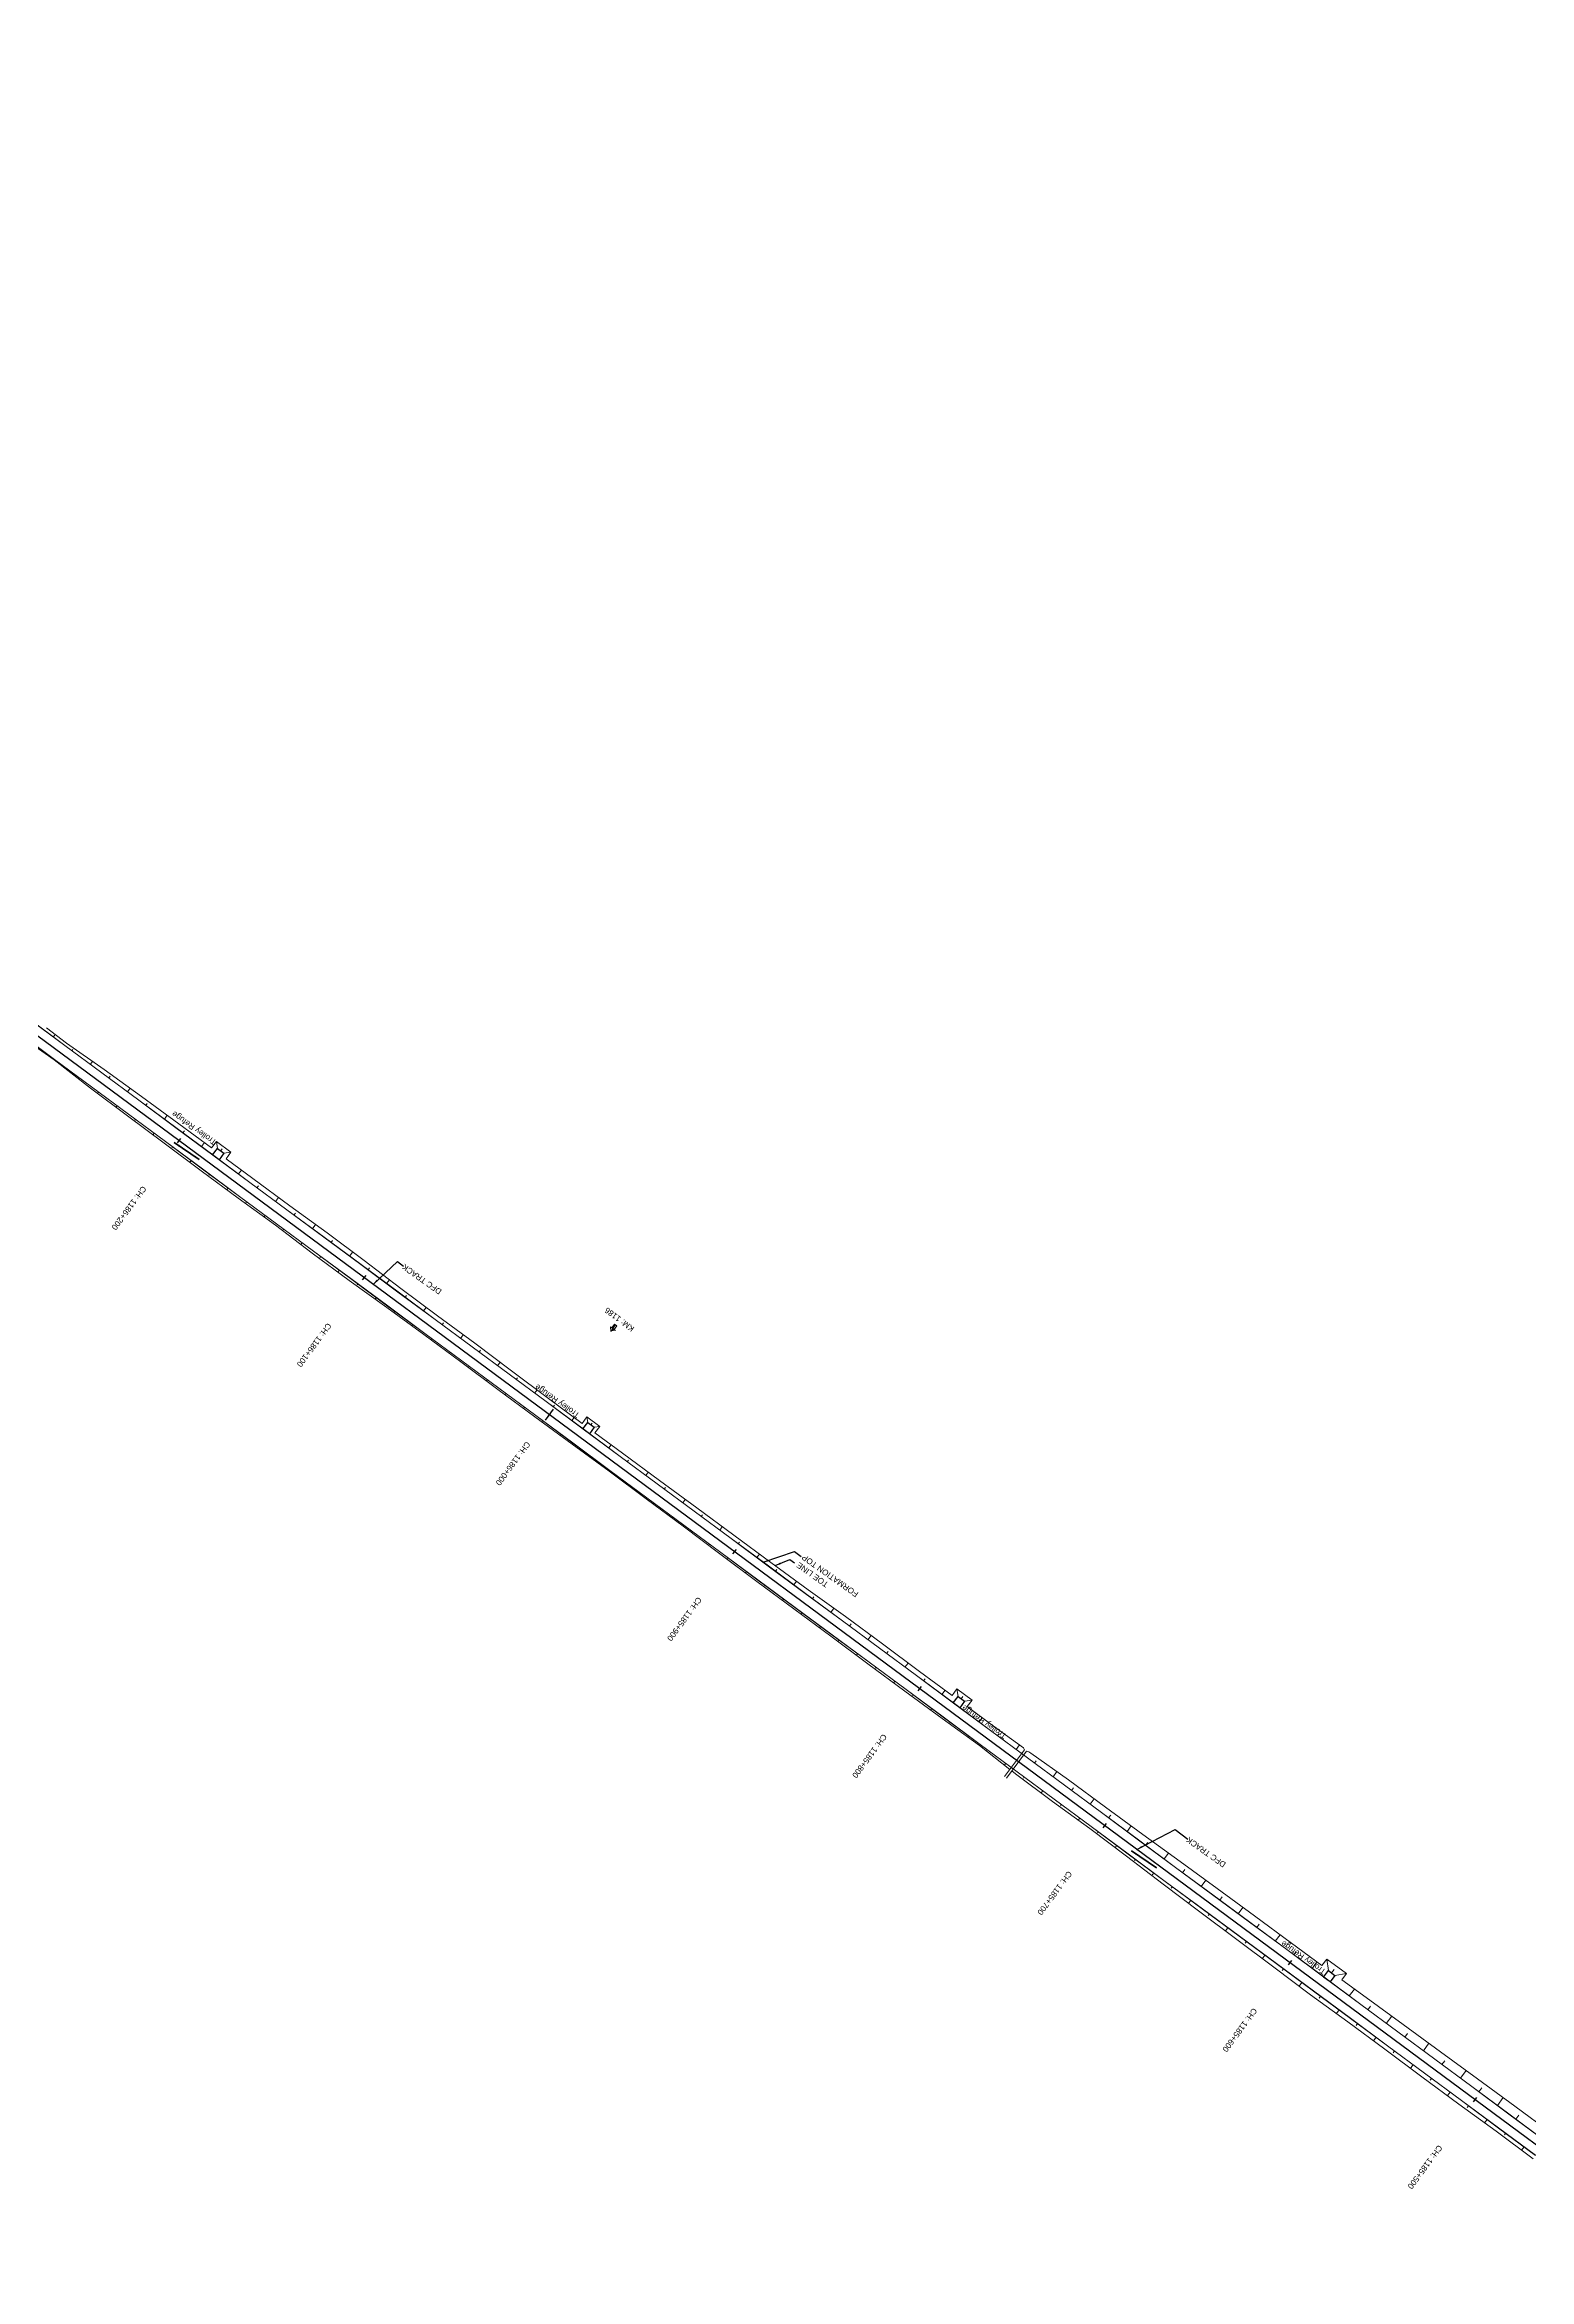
# Model space of a CAD drawing. Header units: metres. Extents: x 646784 to 662189, y 3367130 to 3378376.
# Drawn here: x 647393 to 648037, y 3377359 to 3378330 of the extents above; entities that cross this region are included whole.
import ezdxf
from ezdxf.enums import TextEntityAlignment as Align

# ---------------------------------------------------------------- set-up
doc = ezdxf.new("R2010")
doc.units = ezdxf.units.M
doc.header["$MEASUREMENT"] = 0
doc.linetypes.add('CENTER2', pattern=[1.125, 0.75, -0.125, 0.125, -0.125])
for name, color, linetype, lineweight in [('C-ALIG-DG-SPIRAL', 1, 'CENTER2', 70), ('C-ALIG-LABL-DG', 1, 'Continuous', 25), ('Km post', 1, 'Continuous', 13), ('PROPOSED DFC TRACK', 1, 'Continuous', 0), ('PROPOSED DFCC TOE LINE', 239, 'Continuous', 0), ('PROPOSED DFCC TOE SLOPES', 239, 'Continuous', 0), ('PROPOSED DFCC TRACK', 1, 'Continuous', 0)]:
    doc.layers.add(name, color=color, linetype=linetype, lineweight=lineweight)
for name, color, linetype in [('PROPOSED DFCC FORMATION LINE', 187, 'Continuous'), ('PROPOSED FORMATION LINE - PLAN', 187, 'Continuous'), ('Trolley Refuse', 10, 'Continuous')]:
    doc.layers.add(name, color=color, linetype=linetype)
doc.styles.add('Arial', font='arial.ttf')
doc.styles.get("Standard").update_dxf_attribs({"font": 'arial.ttf'})
doc.styles.add('Style-Arial', font='arial.ttf')
doc.dimstyles.new('ISO-25', dxfattribs={"dimtxt": 2.5, "dimasz": 2.5, "dimexe": 1.25, "dimexo": 0.625, "dimtad": 1, "dimtxsty": 'Standard', "dimcen": 2.5, "dimadec": 0, "dimazin": 0, "dimtfac": 1, "dimtmove": 0, "dimatfit": 3, "dimfxl": 1, "dimarcsym": 0})

# ---------------------------------------------------------------- blocks, each defined once
blk = doc.blocks.new('Tick Hor')
blk.add_lwpolyline([(-0.5, 0), (0.5, 0)])
blk = doc.blocks.new('KM Post')
at = {"layer": 'Km post', "lineweight": 13}
h = blk.add_hatch(color=256, dxfattribs=at)
h.paths.add_polyline_path([(0, -8.9), (1.6, -8.9), (1.6, -3.8), (0, -3.8)])
h.paths.add_polyline_path([(0, -3.8), (0, 0), (-3.4, -3.8)])
for p, q in [((0, -8.9), (0, 0)), ((3.1, -3.8), (0, 0)), ((3.1, -3.8), (-3.4, -3.8))]:
    blk.add_line(p, q, dxfattribs=at)
blk.add_lwpolyline([(1.6, -3.8), (1.6, -8.9), (-1.6, -8.9), (-1.6, -3.8)], dxfattribs=at)

msp = doc.modelspace()

# ---------------------------------------------------------------- linework, layer by layer
at = {"layer": 'C-ALIG-DG-SPIRAL', "color": 1, "linetype": 'Continuous', "lineweight": 30, "flags": 128}
msp.add_lwpolyline([(651402.0435, 3374929.3497), (646807.9803, 3378329.5765)], dxfattribs=at)
at = {"layer": 'C-ALIG-LABL-DG', "color": 1, "linetype": 'Continuous', "lineweight": 25}
msp.add_line((647611.7703, 3377734.6634), (647610.283, 3377732.6539), dxfattribs=at)
at = {"layer": 'PROPOSED DFCC FORMATION LINE', "lineweight": 0, "flags": 128}
for points in [[(648039.9984, 3377412.9892), (648023.9226, 3377424.8875), (648007.8468, 3377436.7857), (647991.771, 3377448.684), (647975.6952, 3377460.5823), (647959.6194, 3377472.4805), (647943.5436, 3377484.3788), (647927.4678, 3377496.277), (647911.392, 3377508.1753), (647895.3162, 3377520.0736), (647879.2404, 3377531.9718), (647863.1646, 3377543.8701), (647847.0888, 3377555.7684), (647831.013, 3377567.6666), (647814.9372, 3377579.5649), (647798.8614, 3377591.4631), (647782.7856, 3377603.3614), (647766.7098, 3377615.2597), (647750.634, 3377627.1579), (647734.5582, 3377639.0562), (647718.4824, 3377650.9544), (647702.4066, 3377662.8527), (647686.3308, 3377674.751), (647670.255, 3377686.6492), (647654.1792, 3377698.5475), (647638.1034, 3377710.4458), (647622.0276, 3377722.344), (647605.9518, 3377734.2423), (647589.876, 3377746.1405), (647573.8002, 3377758.0388), (647557.7244, 3377769.9371), (647541.6486, 3377781.8353), (647525.5728, 3377793.7336), (647509.497, 3377805.6319), (647493.4212, 3377817.5301), (647477.3454, 3377829.4284), (647461.2696, 3377841.3266), (647445.1938, 3377853.2249), (647429.118, 3377865.1232), (647413.0422, 3377877.0214), (647396.9664, 3377888.9197), (647380.8906, 3377900.8179)], [(648040.0281, 3377413.0294), (648023.9523, 3377424.9277), (648007.8765, 3377436.8259), (647991.8007, 3377448.7242), (647975.7249, 3377460.6224), (647959.6491, 3377472.5207), (647943.5733, 3377484.419), (647927.4975, 3377496.3172), (647911.4217, 3377508.2155), (647895.3459, 3377520.1138), (647879.2701, 3377532.012), (647863.1943, 3377543.9103), (647847.1185, 3377555.8085), (647831.0427, 3377567.7068), (647814.9669, 3377579.6051), (647798.8911, 3377591.5033), (647782.8153, 3377603.4016), (647766.7395, 3377615.2999), (647750.6637, 3377627.1981), (647734.5879, 3377639.0964), (647718.5121, 3377650.9946), (647702.4363, 3377662.8929), (647686.3605, 3377674.7912), (647670.2847, 3377686.6894), (647654.2089, 3377698.5877), (647638.1331, 3377710.4859), (647622.0573, 3377722.3842), (647605.9815, 3377734.2825), (647589.9057, 3377746.1807), (647573.8299, 3377758.079), (647557.7541, 3377769.9773), (647541.6783, 3377781.8755), (647525.6025, 3377793.7738), (647509.5267, 3377805.672), (647493.4509, 3377817.5703), (647477.3751, 3377829.4686), (647461.2993, 3377841.3668), (647445.2235, 3377853.2651), (647429.1477, 3377865.1634), (647413.0719, 3377877.0616), (647396.9961, 3377888.9599), (647380.9203, 3377900.8581)], [(648044.49, 3377419.0578), (648028.4142, 3377430.9561), (648012.3384, 3377442.8543), (647996.2626, 3377454.7526), (647980.1868, 3377466.6509), (647964.111, 3377478.5491), (647948.0352, 3377490.4474), (647931.9594, 3377502.3457), (647915.8836, 3377514.2439), (647899.8078, 3377526.1422), (647883.732, 3377538.0404), (647867.6562, 3377549.9387), (647851.5804, 3377561.837), (647835.5046, 3377573.7352), (647819.4288, 3377585.6335), (647803.353, 3377597.5318), (647787.2772, 3377609.43), (647771.2014, 3377621.3283), (647755.1256, 3377633.2265), (647739.0498, 3377645.1248), (647722.974, 3377657.0231), (647706.8982, 3377668.9213), (647690.8224, 3377680.8196), (647674.7466, 3377692.7178), (647658.6708, 3377704.6161), (647642.595, 3377716.5144), (647626.5192, 3377728.4126), (647610.4434, 3377740.3109), (647594.3676, 3377752.2092), (647578.2918, 3377764.1074), (647562.216, 3377776.0057), (647546.1402, 3377787.9039), (647530.0644, 3377799.8022), (647513.9886, 3377811.7005), (647497.9128, 3377823.5987), (647481.837, 3377835.497), (647465.7612, 3377847.3953), (647449.6854, 3377859.2935), (647433.6096, 3377871.1918), (647417.5338, 3377883.09), (647401.4579, 3377894.9883), (647385.3821, 3377906.8866)], [(647385.4119, 3377906.9268), (647401.4877, 3377895.0285), (647417.5635, 3377883.1302), (647433.6393, 3377871.232), (647449.7151, 3377859.3337), (647465.7909, 3377847.4354), (647481.8667, 3377835.5372), (647497.9425, 3377823.6389), (647514.0183, 3377811.7407), (647530.0941, 3377799.8424), (647546.1699, 3377787.9441), (647562.2457, 3377776.0459), (647578.3215, 3377764.1476), (647594.3973, 3377752.2493), (647610.4731, 3377740.3511), (647626.5489, 3377728.4528), (647642.6247, 3377716.5546), (647658.7005, 3377704.6563), (647674.7763, 3377692.758), (647690.8521, 3377680.8598), (647706.9279, 3377668.9615), (647723.0037, 3377657.0633), (647739.0795, 3377645.165), (647755.1553, 3377633.2667), (647771.2311, 3377621.3685), (647787.3069, 3377609.4702), (647803.3827, 3377597.5719), (647819.4585, 3377585.6737), (647835.5343, 3377573.7754), (647851.6101, 3377561.8772), (647867.6859, 3377549.9789), (647883.7617, 3377538.0806), (647899.8375, 3377526.1824), (647915.9133, 3377514.2841), (647931.9891, 3377502.3858), (647948.0649, 3377490.4876), (647964.1407, 3377478.5893), (647980.2165, 3377466.6911), (647996.2923, 3377454.7928), (648012.3681, 3377442.8945), (648028.4439, 3377430.9963), (648044.5197, 3377419.098)]]:
    msp.add_lwpolyline(points, dxfattribs=at)
at = {"layer": 'PROPOSED DFCC TOE LINE', "lineweight": 0, "flags": 128}
for points in [[(647393.496, 3377902.6862), (647402.1542, 3377895.929), (647418.6494, 3377884.5974), (647434.8401, 3377872.8544), (647450.9645, 3377861.0218), (647465.216, 3377850.4907)], [(647811.7858, 3377580.6037), (647798.5325, 3377591.0188), (647782.3249, 3377602.7389), (647766.2105, 3377614.5851), (647750.1719, 3377626.5336), (647734.0989, 3377638.4356), (647717.9847, 3377650.282), (647701.9557, 3377662.2436), (647685.9272, 3377674.2057), (647669.9235, 3377686.2014), (647653.8989, 3377698.1689), (647637.8222, 3377710.0659), (647621.7115, 3377721.917), (647605.5636, 3377733.7179), (647589.5029, 3377745.6365), (647573.4393, 3377757.5513), (647557.3597, 3377769.4444), (647541.229, 3377781.2685), (647524.9439, 3377792.8839), (647508.8803, 3377804.7986), (647492.9897, 3377816.9472), (647476.7481, 3377828.6214), (647460.6477, 3377840.4864), (647444.6949, 3377852.5509), (647428.6431, 3377864.4816), (647412.6091, 3377876.4364), (647396.8179, 3377888.7192), (647387.6198, 3377895.2319)], [(647465.216, 3377850.4907), (647467.2992, 3377853.3053), (647473.5936, 3377848.6466), (647471.5078, 3377845.8285)], [(647467.7515, 3377850.2765), (647467.2992, 3377853.3053)], [(647470.5648, 3377848.1943), (647473.5936, 3377848.6466)], [(647471.5078, 3377845.8285), (647483.1122, 3377837.2199), (647499.2304, 3377825.3791), (647515.369, 3377813.5656), (647531.4273, 3377801.6437), (647547.3235, 3377789.5027), (647563.3482, 3377777.5354), (647579.4784, 3377765.7107), (647595.4543, 3377753.6775), (647611.511, 3377741.7533), (647626.0753, 3377730.8759)], [(647626.0753, 3377730.8759), (647628.1528, 3377733.6828), (647633.7118, 3377729.5684), (647631.6316, 3377726.7579)], [(647628.5095, 3377731.2939), (647628.1528, 3377733.6828)], [(647631.3228, 3377729.2117), (647633.7118, 3377729.5684)], [(647631.6316, 3377726.7579), (647643.6189, 3377717.8979), (647659.7449, 3377706.0673), (647675.8193, 3377694.1672), (647691.9234, 3377682.3072), (647708.0309, 3377670.4518), (647724.1846, 3377658.6587), (647740.4459, 3377647.0111), (647756.5017, 3377635.0858), (647772.5273, 3377623.1197), (647786.6965, 3377612.7598)], [(647786.6965, 3377612.7598), (647788.7801, 3377615.5749), (647795.3445, 3377610.7164), (647793.2574, 3377607.8966)], [(647789.2675, 3377612.3112), (647788.7801, 3377615.5749)], [(647792.0808, 3377610.229), (647795.3445, 3377610.7164)], [(647793.2574, 3377607.8966), (647804.7064, 3377599.3604), (647817.686, 3377589.9764)], [(647820.0295, 3377588.2821), (647820.9152, 3377587.6418), (647837.2371, 3377576.0761), (647853.3693, 3377564.254), (647869.4842, 3377552.4086), (647885.6923, 3377540.6891), (647901.8217, 3377528.8633), (647917.9683, 3377517.0606), (647934.0439, 3377505.162), (647947.2605, 3377495.4611)], [(648038.9054, 3377411.5125), (648022.8863, 3377423.4873), (648006.7464, 3377435.299), (647990.5974, 3377447.0984), (647974.5872, 3377459.0852), (647958.5117, 3377470.9839), (647942.3559, 3377482.7741), (647926.3756, 3377494.8014), (647910.3885, 3377506.8195), (647894.3126, 3377518.7177), (647878.3155, 3377530.7222), (647862.4665, 3377542.9269), (647846.466, 3377554.9269), (647830.3077, 3377566.7137), (647814.2644, 3377578.6558), (647812.6465, 3377579.9272)], [(647947.2605, 3377495.4611), (647949.3513, 3377498.286), (647957.9255, 3377491.94), (647955.8979, 3377489.2005)], [(647950.0998, 3377493.2736), (647949.3513, 3377498.286)], [(647952.9131, 3377491.1914), (647957.9255, 3377491.94)], [(647955.8979, 3377489.2005), (647966.3977, 3377481.6387), (647982.5847, 3377469.8907), (647998.6932, 3377458.0366), (648014.8183, 3377446.205), (648030.9881, 3377434.4337), (648047.0973, 3377422.5805), (648063.2553, 3377410.7933), (648079.375, 3377398.9544), (648095.5067, 3377387.1317), (648107.6902, 3377378.2006)]]:
    msp.add_lwpolyline(points, dxfattribs=at)
at = {"layer": 'PROPOSED DFCC TOE SLOPES', "linetype": 'Continuous', "lineweight": 0, "flags": 128}
for points in [[(647396.4906, 3377898.6648), (647397.2807, 3377899.7324)], [(647404.5285, 3377892.7157), (647404.9166, 3377893.2402)], [(647400.0666, 3377886.6873), (647399.9503, 3377886.5302)], [(647408.1045, 3377880.7382), (647407.7297, 3377880.2317)], [(647412.5664, 3377886.7666), (647413.5524, 3377888.0988)], [(647420.6043, 3377880.8175), (647421.173, 3377881.5859)], [(647416.1424, 3377874.789), (647415.907, 3377874.471)], [(647428.6422, 3377874.8683), (647429.8372, 3377876.4829)], [(647436.6801, 3377868.9192), (647437.3, 3377869.7568)], [(647424.1803, 3377868.8399), (647423.6886, 3377868.1756)], [(647432.2182, 3377862.8908), (647431.9636, 3377862.5468)], [(647444.718, 3377862.9701), (647445.9821, 3377864.6781)], [(647440.2561, 3377856.9416), (647439.7349, 3377856.2374)], [(647448.294, 3377850.9925), (647448.0179, 3377850.6195)], [(647452.7559, 3377857.0209), (647453.3963, 3377857.8863)], [(647460.7938, 3377851.0718), (647462.0792, 3377852.8086)], [(647469.1582, 3377849.2354), (647469.8011, 3377850.104)], [(647456.3319, 3377845.0434), (647455.7183, 3377844.2143)], [(647476.8696, 3377839.1735), (647478.1488, 3377840.9019)], [(647464.3698, 3377839.0942), (647464.0463, 3377838.6572)], [(647472.4077, 3377833.1451), (647471.7731, 3377832.2877)], [(647484.9075, 3377833.2244), (647485.5491, 3377834.0914)], [(647480.4456, 3377827.196), (647480.1479, 3377826.7938)], [(647488.4835, 3377821.2469), (647487.9711, 3377820.5545)], [(647492.9454, 3377827.2753), (647494.2499, 3377829.0379)], [(647500.9833, 3377821.3261), (647501.6481, 3377822.2244)], [(647496.5214, 3377815.2977), (647496.2731, 3377814.9623)], [(647509.0212, 3377815.377), (647510.3822, 3377817.216)], [(647504.5593, 3377809.3486), (647503.9701, 3377808.5525)], [(647512.5972, 3377803.3995), (647512.2728, 3377802.9612)], [(647517.0591, 3377809.4279), (647517.7476, 3377810.3582)], [(647525.097, 3377803.4788), (647526.4653, 3377805.3276)], [(647520.6351, 3377797.4503), (647519.9802, 3377796.5655)], [(647528.673, 3377791.5012), (647528.3637, 3377791.0833)], [(647533.1349, 3377797.5296), (647533.7992, 3377798.4272)], [(647541.1728, 3377791.5805), (647542.4116, 3377793.2543)], [(647536.7109, 3377785.5521), (647536.1969, 3377784.8576)], [(647549.2107, 3377785.6314), (647549.7974, 3377786.4242)], [(647544.7488, 3377779.6029), (647544.5294, 3377779.3065)], [(647552.7867, 3377773.6538), (647552.3754, 3377773.098)], [(647557.2486, 3377779.6822), (647558.3966, 3377781.2333)], [(647565.2865, 3377773.7331), (647565.8578, 3377774.505)], [(647560.8246, 3377767.7047), (647560.6278, 3377767.4387)], [(647573.3244, 3377767.784), (647574.4942, 3377769.3645)], [(647581.3623, 3377761.8348), (647581.946, 3377762.6236)], [(647568.8625, 3377761.7555), (647568.4708, 3377761.2262)], [(647576.9004, 3377755.8064), (647576.7039, 3377755.541)], [(647589.4002, 3377755.8857), (647590.5178, 3377757.3957)], [(647584.9383, 3377749.8573), (647584.5393, 3377749.3181)], [(647592.9762, 3377743.9081), (647592.7734, 3377743.6341)], [(647597.4381, 3377749.9366), (647597.9796, 3377750.6683)], [(647605.476, 3377743.9874), (647606.5495, 3377745.4379)], [(647601.0141, 3377737.959), (647600.6009, 3377737.4007)], [(647613.5139, 3377738.0383), (647614.0427, 3377738.7529)], [(647621.5518, 3377732.0892), (647622.5838, 3377733.4836)], [(647609.052, 3377732.0099), (647608.85, 3377731.7369)], [(647617.0899, 3377726.0608), (647616.7218, 3377725.5634)], [(647629.9162, 3377730.2528), (647630.425, 3377730.9402)], [(647625.1278, 3377720.1116), (647624.9582, 3377719.8825)], [(647633.1657, 3377714.1625), (647632.844, 3377713.7279)], [(647637.6276, 3377720.1909), (647638.6491, 3377721.5711)], [(647645.6655, 3377714.2418), (647646.1822, 3377714.94)], [(647641.2036, 3377708.2134), (647641.0483, 3377708.0035)], [(647653.7034, 3377708.2927), (647654.762, 3377709.7229)], [(647649.2415, 3377702.2642), (647648.9313, 3377701.845)], [(647657.2794, 3377696.3151), (647657.1195, 3377696.0991)], [(647661.7413, 3377702.3435), (647662.2782, 3377703.069)], [(647669.7792, 3377696.3944), (647670.8523, 3377697.8443)], [(647665.3173, 3377690.366), (647664.9719, 3377689.8993)], [(647677.8171, 3377690.4453), (647678.3561, 3377691.1736)], [(647685.855, 3377684.4961), (647686.9472, 3377685.9719)], [(647673.3552, 3377684.4168), (647673.1677, 3377684.1635)], [(647681.3931, 3377678.4677), (647680.9821, 3377677.9123)], [(647693.8929, 3377678.547), (647694.4464, 3377679.2949)], [(647689.431, 3377672.5186), (647689.2098, 3377672.2198)], [(647697.4689, 3377666.5694), (647697.003, 3377665.9399)], [(647701.9308, 3377672.5979), (647703.0537, 3377674.1151)], [(647709.9687, 3377666.6487), (647710.5425, 3377667.424)], [(647705.5068, 3377660.6203), (647705.2621, 3377660.2896)], [(647718.0066, 3377660.6996), (647719.1931, 3377662.3028)], [(647713.5447, 3377654.6712), (647713.0318, 3377653.9781)], [(647721.5826, 3377648.7221), (647721.3226, 3377648.3707)], [(647726.0445, 3377654.7505), (647726.6675, 3377655.5922)], [(647734.0824, 3377648.8013), (647735.4211, 3377650.6102)], [(647729.6205, 3377642.7729), (647729.1196, 3377642.0961)], [(647737.6584, 3377636.8238), (647737.4136, 3377636.4931)], [(647742.1203, 3377642.8522), (647742.8164, 3377643.7928)], [(647750.1582, 3377636.9031), (647751.5405, 3377638.7707)], [(647745.6963, 3377630.8747), (647745.2053, 3377630.2113)], [(647758.1961, 3377630.954), (647758.8793, 3377631.8771)], [(647766.234, 3377625.0048), (647767.5754, 3377626.8172)], [(647753.7342, 3377624.9255), (647753.4847, 3377624.5885)], [(647761.7721, 3377618.9764), (647761.2546, 3377618.2771)], [(647774.2719, 3377619.0557), (647774.9414, 3377619.9604)], [(647769.81, 3377613.0273), (647769.5492, 3377612.6749)], [(647782.3098, 3377613.1066), (647783.6836, 3377614.9627)], [(647790.6742, 3377611.2701), (647791.3678, 3377612.2073)], [(647777.8479, 3377607.0781), (647777.3455, 3377606.3994)], [(647785.8858, 3377601.129), (647785.6532, 3377600.8147)], [(647798.3856, 3377601.2083), (647799.7519, 3377603.0544)], [(647793.9237, 3377595.1799), (647793.5244, 3377594.6403)], [(647801.9616, 3377589.2307), (647801.7495, 3377588.9441)], [(647806.4235, 3377595.2592), (647807.1129, 3377596.1906)], [(647814.4614, 3377589.31), (647815.9067, 3377591.2628)], [(647809.9995, 3377583.2816), (647809.4032, 3377582.476)], [(647822.4993, 3377583.3609), (647823.266, 3377584.3968)], [(647830.5372, 3377577.4118), (647832.1937, 3377579.6499)], [(647818.0374, 3377577.3325), (647817.683, 3377576.8537)], [(647826.0753, 3377571.3834), (647825.3503, 3377570.4038)], [(647838.5751, 3377571.4626), (647839.4467, 3377572.6404)], [(647834.1132, 3377565.4342), (647833.7536, 3377564.9483)], [(647842.1511, 3377559.4851), (647841.4731, 3377558.569)], [(647846.613, 3377565.5135), (647848.3845, 3377567.907)], [(647854.6509, 3377559.5644), (647855.5491, 3377560.7779)], [(647850.189, 3377553.536), (647849.8556, 3377553.0854)], [(647862.6888, 3377553.6153), (647864.5047, 3377556.0688)], [(647870.7267, 3377547.6661), (647871.6533, 3377548.9181)], [(647858.2269, 3377547.5868), (647857.5223, 3377546.6349)], [(647866.2648, 3377541.6377), (647865.8792, 3377541.1167)], [(647878.7646, 3377541.717), (647880.684, 3377544.3104)], [(647874.3027, 3377535.6886), (647873.4182, 3377534.4934)], [(647882.3406, 3377529.7394), (647881.8558, 3377529.0844)], [(647886.8025, 3377535.7679), (647887.7878, 3377537.0991)], [(647894.8404, 3377529.8187), (647896.8378, 3377532.5174)], [(647890.3785, 3377523.7903), (647889.3695, 3377522.427)], [(647902.8783, 3377523.8696), (647903.892, 3377525.2393)], [(647910.9162, 3377517.9205), (647912.979, 3377520.7076)], [(647898.4164, 3377517.8412), (647897.8998, 3377517.1431)], [(647906.4543, 3377511.892), (647905.4211, 3377510.496)], [(647918.9541, 3377511.9713), (647919.9964, 3377513.3796)], [(647914.4922, 3377505.9429), (647913.9671, 3377505.2335)], [(647926.992, 3377506.0222), (647929.0765, 3377508.8387)], [(647935.0299, 3377500.0731), (647936.0766, 3377501.4874)], [(647922.5301, 3377499.9938), (647921.4356, 3377498.515)], [(647930.568, 3377494.0446), (647929.9979, 3377493.2744)], [(647943.0678, 3377494.1239), (647945.185, 3377496.9846)], [(647951.4322, 3377492.2875), (647952.5129, 3377493.7477)], [(647938.6059, 3377488.0955), (647937.418, 3377486.4905)], [(647946.6438, 3377482.1464), (647946.0428, 3377481.3343)], [(647959.1436, 3377482.2257), (647961.3824, 3377485.2506)], [(647954.6817, 3377476.1973), (647953.5196, 3377474.6271)], [(647967.1815, 3377476.2765), (647968.3354, 3377477.8357)], [(647975.2194, 3377470.3274), (647977.5829, 3377473.5208)], [(647962.7196, 3377470.2481), (647962.1509, 3377469.4797)], [(647970.7575, 3377464.299), (647969.6199, 3377462.7619)], [(647983.2573, 3377464.3783), (647984.4594, 3377466.0024)], [(647991.2952, 3377458.4292), (647993.7157, 3377461.6995)], [(647978.7954, 3377458.3499), (647978.2203, 3377457.5728)], [(647986.8333, 3377452.4007), (647985.6503, 3377450.8023)], [(647999.3331, 3377452.48), (648000.5531, 3377454.1284)], [(647994.8712, 3377446.4516), (647994.2766, 3377445.6482)], [(648007.371, 3377446.5309), (648009.8357, 3377449.861)], [(648015.4089, 3377440.5818), (648016.6578, 3377442.2692)], [(648002.9091, 3377440.5025), (648001.7564, 3377438.945)], [(648010.947, 3377434.5533), (648010.3881, 3377433.7981)], [(648023.4468, 3377434.6326), (648025.9916, 3377438.071)], [(648018.9849, 3377428.6042), (648017.8991, 3377427.1371)], [(648031.4847, 3377428.6835), (648032.7748, 3377430.4266)], [(648027.0228, 3377422.6551), (648026.4844, 3377421.9276)], [(648035.0607, 3377416.7059), (648033.9555, 3377415.2127)]]:
    msp.add_lwpolyline(points, dxfattribs=at)
at = {"layer": 'PROPOSED DFCC TRACK', "linetype": 'Continuous', "elevation": 267.985, "flags": 128}
for points in [[(647809.4969, 3377577.5131), (647818.1269, 3377589.1658), (647817.686, 3377589.9764)], [(647810.3618, 3377576.8423), (647818.9918, 3377588.4949), (647820.0994, 3377588.2678)]]:
    msp.add_lwpolyline(points, dxfattribs=at)
at = {"layer": 'Trolley Refuse'}
for points in [[(647468.4826, 3377845.381), (647465.6693, 3377847.4632), (647467.7515, 3377850.2765), (647470.5648, 3377848.1943)], [(647629.2406, 3377726.3984), (647626.4273, 3377728.4806), (647628.5095, 3377731.2939), (647631.3228, 3377729.2117)], [(647789.9986, 3377607.4158), (647787.1853, 3377609.498), (647789.2675, 3377612.3112), (647792.0808, 3377610.229)], [(647950.8309, 3377488.3782), (647948.0176, 3377490.4604), (647950.0998, 3377493.2736), (647952.9131, 3377491.1914)]]:
    msp.add_lwpolyline(points, close=True, dxfattribs=at)

# ---------------------------------------------------------------- block references
at = {"layer": 'C-ALIG-LABL-DG', "color": 1, "linetype": 'Continuous', "lineweight": 25, "rotation": 233.4935630041748}
for p, xscale, yscale, zscale in [((647451.0123, 3377853.646), 2.500000000000022, 2.500000000000022, 2.500000000000022), ((647531.3913, 3377794.1547), 2.500000000000022, 2.500000000000022, 2.500000000000022), ((647611.7703, 3377734.6634), 6.000000000000066, 6.000000000000066, 6.000000000000066), ((647692.1493, 3377675.1721), 2.500000000000022, 2.500000000000022, 2.500000000000022), ((647772.5283, 3377615.6808), 2.500000000000022, 2.500000000000022, 2.500000000000022), ((647852.9073, 3377556.1895), 2.500000000000022, 2.500000000000022, 2.500000000000022), ((647933.2863, 3377496.6981), 2.500000000000022, 2.500000000000022, 2.500000000000022), ((648013.6653, 3377437.2068), 2.500000000000022, 2.500000000000022, 2.500000000000022)]:
    msp.add_blockref('Tick Hor', p, dxfattribs=dict(at, xscale=xscale, yscale=yscale, zscale=zscale))

# ---------------------------------------------------------------- texts
at = {"layer": 'PROPOSED DFC TRACK', "color": 10, "linetype": 'Continuous', "lineweight": -3, "ltscale": 5, "style": 'Style-Arial'}
for p in [(647549.0629, 3377800.2404), (647889.5018, 3377551.4387)]:
    msp.add_text(' DFC TRACK', height=2.5, rotation=144.7270923, dxfattribs=at).set_placement(p, align=Align.RIGHT)
at = {"layer": 'PROPOSED DFCC TOE LINE', "lineweight": 0}
msp.add_text(' TOE LINE', height=2.5, rotation=144.6108664, dxfattribs=at).set_placement((647720.3213, 3377670.7387), align=Align.RIGHT)
at = {"layer": 'PROPOSED FORMATION LINE - PLAN', "lineweight": 0}
msp.add_text(' FORMATION TOP', height=2.5, rotation=144.6108664, dxfattribs=at).set_placement((647722.5811, 3377674.1353), align=Align.RIGHT)
at = {"layer": 'Trolley Refuse', "style": 'Style-Arial'}
for p in [(647467.6118, 3377853.5722), (647625.2888, 3377735.0375), (647810.6181, 3377595.6886), (647949.2155, 3377493.3678)]:
    msp.add_text('Trolley Refuge', height=2.5, rotation=145, dxfattribs=at).set_placement(p)

# ---------------------------------------------------------------- leaders
at = {"layer": 'PROPOSED DFC TRACK', "linetype": 'Continuous', "lineweight": 0}
for points in [[(647449.0111, 3377852.8199), (647459.8429, 3377845.5378)], [(647459.8429, 3377845.5378), (647449.0111, 3377852.8199)], [(647864.6514, 3377545.19), (647875.4832, 3377537.9079)], [(647875.4832, 3377537.9079), (647864.6514, 3377545.19)]]:
    msp.add_leader(points, dimstyle='ISO-25', override={"dimtxt": 3, "dimasz": 2.5, "dimtad": 0, "dimdec": 3, "dimzin": 2, "dimtdec": 3}, dxfattribs=at)
at = {"layer": 'PROPOSED DFC TRACK', "color": 10, "linetype": 'Continuous', "lineweight": -3, "ltscale": 5}
for points in [[(647535.3079, 3377791.2559), (647545.859, 3377801.2004), (647548.5992, 3377799.1143)], [(647866.8761, 3377545.8506), (647883.5577, 3377554.4848), (647889.0381, 3377550.3126)]]:
    msp.add_leader(points, dimstyle='ISO-25', override={"dimtxt": 3, "dimasz": 2.5, "dimgap": 0.625, "dimtad": 0, "dimdec": 3, "dimzin": 2, "dimtdec": 3}, dxfattribs=at)
at = {"layer": 'PROPOSED DFCC TOE LINE', "lineweight": 0}
msp.add_leader([(647709.8739, 3377669.1063), (647716.2824, 3377671.7999), (647718.2912, 3377670.3666)], dimstyle='ISO-25', override={"dimtxt": 3, "dimasz": 2.5, "dimgap": 0.625, "dimtad": 0, "dimdec": 3, "dimzin": 2, "dimtdec": 3}, dxfattribs=at)
at = {"layer": 'PROPOSED FORMATION LINE - PLAN', "lineweight": 0}
msp.add_leader([(647704.6633, 3377670.5754), (647718.236, 3377675.1861), (647721.1192, 3377673.112)], dimstyle='ISO-25', override={"dimtxt": 3, "dimasz": 2.5, "dimgap": 0.625, "dimtad": 0, "dimdec": 3, "dimzin": 2, "dimtdec": 3}, dxfattribs=at)

# ---------------------------------------------------------------- next in the draw order: texts
at = {"layer": 'C-ALIG-LABL-DG', "color": 1, "linetype": 'Continuous', "lineweight": 25, "char_height": 2.5, "style": 'Arial', "bg_fill": 3, "box_fill_scale": 1.04, "bg_fill_color": 256, "bg_fill_true_color": 13158600, "bg_fill_transparency": 0}
for s, insert, width, attachment_point, rotation in [('CH: 1186+200', (647436.08, 3377833.4709), 22.502814, 4, 233.493563), ('CH: 1186+100', (647516.459, 3377773.9796), 22.502814, 4, 233.493563), ('KM: 1186', (647647.5235, 3377770.5309), 14.67807, 1, 143.493563), ('CH: 1186+000', (647602.7871, 3377722.5262), 22.502814, 4, 233.493563), ('CH: 1185+900', (647677.217, 3377654.9969), 22.502814, 4, 233.493563), ('CH: 1185+800', (647757.596, 3377595.5056), 22.502814, 4, 233.493563), ('CH: 1185+700', (647837.975, 3377536.0143), 22.502814, 4, 233.493563), ('CH: 1185+600', (647918.354, 3377476.523), 22.502814, 4, 233.493563), ('CH: 1185+500', (647998.733, 3377417.0317), 22.502814, 4, 233.493563)]:
    msp.add_mtext(s, dxfattribs=dict(at, insert=insert, width=width, attachment_point=attachment_point, rotation=rotation))

# ---------------------------------------------------------------- next in the draw order: block references
at = {"layer": 'C-ALIG-LABL-DG', "color": 1, "linetype": 'Continuous', "lineweight": 25, "xscale": 0.3933041122191773, "yscale": 0.3933041122191773, "zscale": 0.3933041122191773, "rotation": 143.4935630047806}
msp.add_blockref('KM Post', (647638.5414, 3377770.8339), dxfattribs=at)

doc.saveas('drawing.dxf')
